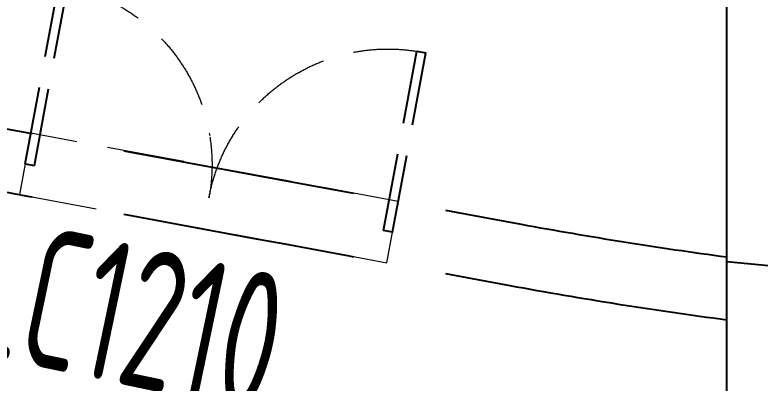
# Model space of a CAD drawing. Header units: inches. Extents: x 0 to 1813292486, y 0 to 3473589894.
# Drawn here: x 600500100 to 600502493, y 3473210178 to 3473211359 of the extents above; entities that cross this region are included whole.
import ezdxf

# ---------------------------------------------------------------- set-up
doc = ezdxf.new("R2010")
doc.units = ezdxf.units.IN
doc.header["$LTSCALE"] = 1000
doc.header["$MEASUREMENT"] = 0
doc.linetypes.add('AX-MALL-WALL-P02-QT$0$DASH', pattern=[0.35, 0.25, -0.1])
for name, color, linetype in [('A-Anno-Note', 241, 'Continuous'), ('AX-MALL-P02-200$0$A-Anno-Note', 241, 'Continuous'), ('AX-MALL-WALL-P02$0$A-Anno-Note', 241, 'Continuous'), ('AX-MALL-WALL-P02-QT$0$A-Detl-Patt', 8, 'Continuous'), ('AX-MALL-WALL-P02-QT$0$A-Detl-Thin', 131, 'Continuous'), ('AX-MALL-WALL-P02-QT$0$A-Wall', 2, 'Continuous'), ('AX-MALL-WALL-P02-QT$0$A-Wall-Patt', 13, 'Continuous'), ('AX-MALL-WORD-P02$0$A-Wind-Iden', 11, 'Continuous')]:
    doc.layers.add(name, color=color, linetype=linetype)
doc.layers.add('AX-MALL-WALL-P02-QT$0$M-AUX-TO-ARCH', color=1, linetype='Continuous', plot=False)
doc.styles.add('AX-MALL-WORD-P02$0$_TCH_WINDOW', font='gbenor.shx', dxfattribs={"bigfont": 'gbcbig.shx'})

# ---------------------------------------------------------------- blocks, each defined once
blk = doc.blocks.new('AX-MALL-WORD-P02')
at = {"layer": 'AX-MALL-WORD-P02$0$A-Wind-Iden', "style": 'AX-MALL-WORD-P02$0$_TCH_WINDOW', "width": 0.7}
blk.add_text('LC1210', height=446.25, rotation=327.7513405849555, dxfattribs=at).set_placement((600307573.0638225, 3473098128.771146))
blk = doc.blocks.new('AX-MALL-WALL-P02-QT$0$tj')
at = {"layer": 'AX-MALL-WALL-P02-QT$0$A-Detl-Patt'}
h = blk.add_hatch(dxfattribs=at)
h.set_pattern_fill('STEEL', color=256, scale=100.0000000000001, angle=50.43183869082386)
h.set_pattern_definition([(75.00000000004839, (-14278.19445574284, 156289.8254051208), (-153.3407249234246, 41.08752340989569), []), (75.00000000004839, (-14317.88195610046, 156358.5661673546), (-153.3407249234246, 41.08752340989569), [])])
edge = h.paths.add_edge_path()
edge.add_line((88101.273016572, 47666.64152574539), (87883.93542659283, 47459.84604215622))
edge.add_line((87883.93542659283, 47459.84604215622), (91571.54751467705, 43584.64122533798))
edge.add_arc((262949.389629302, 558937.705083496), 543101.4133620498, 251.6057364187558, 260.0288666978238)
edge.add_arc((172180.8466627672, -2862.146247219684), 27099.9982179492, 64.7128659603706, 96.9316049602786, ccw=False)
edge.add_arc((262948.9730309481, 558936.3205539446), 543099.9677998082, 261.6155114784545, 271.7251478115656)
edge.add_line((279298.9759148359, 16082.51663446426), (279298.9759315252, 16382.65274763107))
edge.add_arc((262948.9742454757, 558936.3204835369), 542799.9676941936, 261.62020364125146, 271.7261014454634, ccw=False)
edge.add_arc((172180.8456921196, -2862.14609140989), 27400.00151046549, 64.80631838577902, 96.83815911678944)
edge.add_arc((262949.394896181, 558937.7037490648), 542801.4137571028, 251.6136389015772, 260.02417327084333, ccw=False)
edge.add_line((91737.26096642017, 43845.69257831573), (88101.273016572, 47666.64152574539))
blk.add_lwpolyline([(88103.03003954887, 47737.33037519455), (87813.24658572674, 47461.60306501389), (91543.92713344097, 43541.13421487808, 0.03677856867194786), (168908.9495433569, 23989.2463850975, -0.1416543586965341), (183742.0972260237, 21592.70785188675, 0.04416604653312874), (279348.9759123325, 16034.00206041336), (279348.9759345055, 16434.18465709686, -0.04414427716130016), (183859.0483468771, 21979.79425859451, 0.1405450684183163), (168919.8474783897, 24393.46752309799, -0.03670519880877311), (91764.87840116024, 43889.20268630981), (88103.03007543087, 47737.33033752441)], format="xyb", dxfattribs=at)
blk.add_lwpolyline([(88101.273016572, 47666.64152574539), (87883.93542659283, 47459.84604215622), (91571.54751467705, 43584.64122533798, 0.0367693963449814), (168910.2986617088, 24039.77597379684, -0.1415142461245126), (183756.7420067787, 21641.08926153183, 0.04414024362697595), (279298.9759148359, 16082.51663446426), (279298.9759315252, 16382.65274763107, -0.04412389944666065), (183844.4648458958, 21931.40288829803, 0.1406825130026793), (168918.4574091434, 24342.94360637665, -0.03671436212623864), (91737.26096642017, 43845.69257831573)], format="xyb", close=True, dxfattribs=at)
blk = doc.blocks.new('AX-MALL-WALL-P02-QT$0$1')
at = {"layer": 'AX-MALL-WALL-P02-QT$0$A-Detl-Patt', "linetype": 'AX-MALL-WALL-P02-QT$0$DASH', "extrusion": (0, 0, -1)}
for p, q in [((108521.714856267, -109072.1955194473), (108772.1514668465, -108543.5117721558)), ((108548.8268431425, -109085.0384221077), (108799.2634540796, -108556.3546748161)), ((108799.2634540796, -108556.3546748161), (108772.1514668465, -108543.5117721558)), ((109579.0823497772, -109573.0687398911), (109829.5189602375, -109044.3849935532)), ((109606.1943365335, -109585.9116430283), (109856.6309474707, -109057.2278962135)), ((109829.5189602375, -109044.3849935532), (109856.6309474707, -109057.2278962135)), ((108521.714856267, -109072.1955194473), (108548.8268431425, -109085.0384221077)), ((109606.1943365335, -109585.9116430283), (109579.0823497772, -109573.0687398911))]:
    blk.add_line(p, q, dxfattribs=at)
at = {"layer": 'AX-MALL-WALL-P02-QT$0$A-Detl-Patt', "linetype": 'AX-MALL-WALL-P02-QT$0$DASH', "lineweight": 13, "extrusion": (0, 0, -1)}
blk.add_lwpolyline([(-108799.1811138391, -108556.5284986496, 0.4067224467930122), (-109063.9545964003, -109329.0535812378, 0.4067224466732205), (-109829.4366202354, -109044.5588169098)], format="xyb", dxfattribs=at)
at = {"layer": 'AX-MALL-WALL-P02-QT$0$A-Detl-Patt', "linetype": 'AX-MALL-WALL-P02-QT$0$DASH', "lineweight": 13}
blk.add_lwpolyline([(108478.905179143, -109162.5688095093), (109563.3846606016, -109676.2849311829), (109649.0040137768, -109495.538351059), (108564.524532795, -108981.8222289085)], close=True, dxfattribs=at)
blk = doc.blocks.new('AX-MALL-WALL-P02-QT')
at = {"layer": 'AX-MALL-WALL-P02-QT$0$A-Wall-Patt'}
h = blk.add_hatch(dxfattribs=at)
h.set_pattern_fill('普通砖', color=256, scale=200, style=0)
h.set_pattern_definition([(45, (0, 359.0227), (-353.55353201463, 353.55353201463), [])])
h.paths.add_polyline_path([(600309708.3168049, 3473096490.433768), (600309824.8546063, 3473096505.659196), (600311855.7228831, 3473101957.225132), (600311785.2869239, 3473102054.606959), (600311668.3052539, 3473102027.043699), (600309645.6992564, 3473096597.656631)])
at = {"layer": 'AX-MALL-WALL-P02-QT$0$A-Detl-Thin', "linetype": 'AX-MALL-WALL-P02-QT$0$DASH', "ltscale": 3}
for points in [[(600306503.996489, 3473099622.489804, 0.001576314401999165), (600309415.2233012, 3473097871.660352, 0.01203440829447825), (600309997.7159907, 3473097542.593501, 0.01203440829447825)], [(600306432.926104, 3473099431.71183, 0.00155866553971096), (600309312.6878546, 3473097699.944067, 0.01251087969963306), (600309927.2790245, 3473097353.515915)]]:
    blk.add_lwpolyline(points, format="xyb", dxfattribs=at)
at = {"layer": 'AX-MALL-WALL-P02-QT$0$A-Wall'}
blk.add_line((600309645.6992564, 3473096597.656631), (600311668.3052539, 3473102027.043699), dxfattribs=at)
at = {"layer": 'AX-MALL-WALL-P02-QT$0$A-Detl-Thin', "rotation": 339.5681613091762}
blk.add_blockref('AX-MALL-WALL-P02-QT$0$tj', (600144118.6961328, 3473128496.287411), dxfattribs=at)
at = {"layer": 'AX-MALL-WALL-P02-QT$0$M-AUX-TO-ARCH', "rotation": 354.385085793519}
blk.add_blockref('AX-MALL-WALL-P02-QT$0$1', (600210661.6355405, 3473217776.012428), dxfattribs=at)
blk = doc.blocks.new('AX-MALL-WALL-P02')
at = {"layer": 'AX-MALL-WALL-P02$0$A-Anno-Note'}
blk.add_blockref('AX-MALL-WORD-P02', (0, 0), dxfattribs=at)
blk.add_blockref('AX-MALL-WALL-P02-QT', (0, 0), dxfattribs=at)
blk = doc.blocks.new('AX-MALL-P02-200')
at = {"layer": 'AX-MALL-P02-200$0$A-Anno-Note'}
blk.add_blockref('AX-MALL-WALL-P02', (0, 0), dxfattribs=at)

msp = doc.modelspace()

# ---------------------------------------------------------------- block references
at = {"layer": 'A-Anno-Note', "rotation": 20.43183869077545}
msp.add_blockref('AX-MALL-P02-200', (1250392458.527329, 9048125.682563305), dxfattribs=at)

doc.saveas('drawing.dxf')
